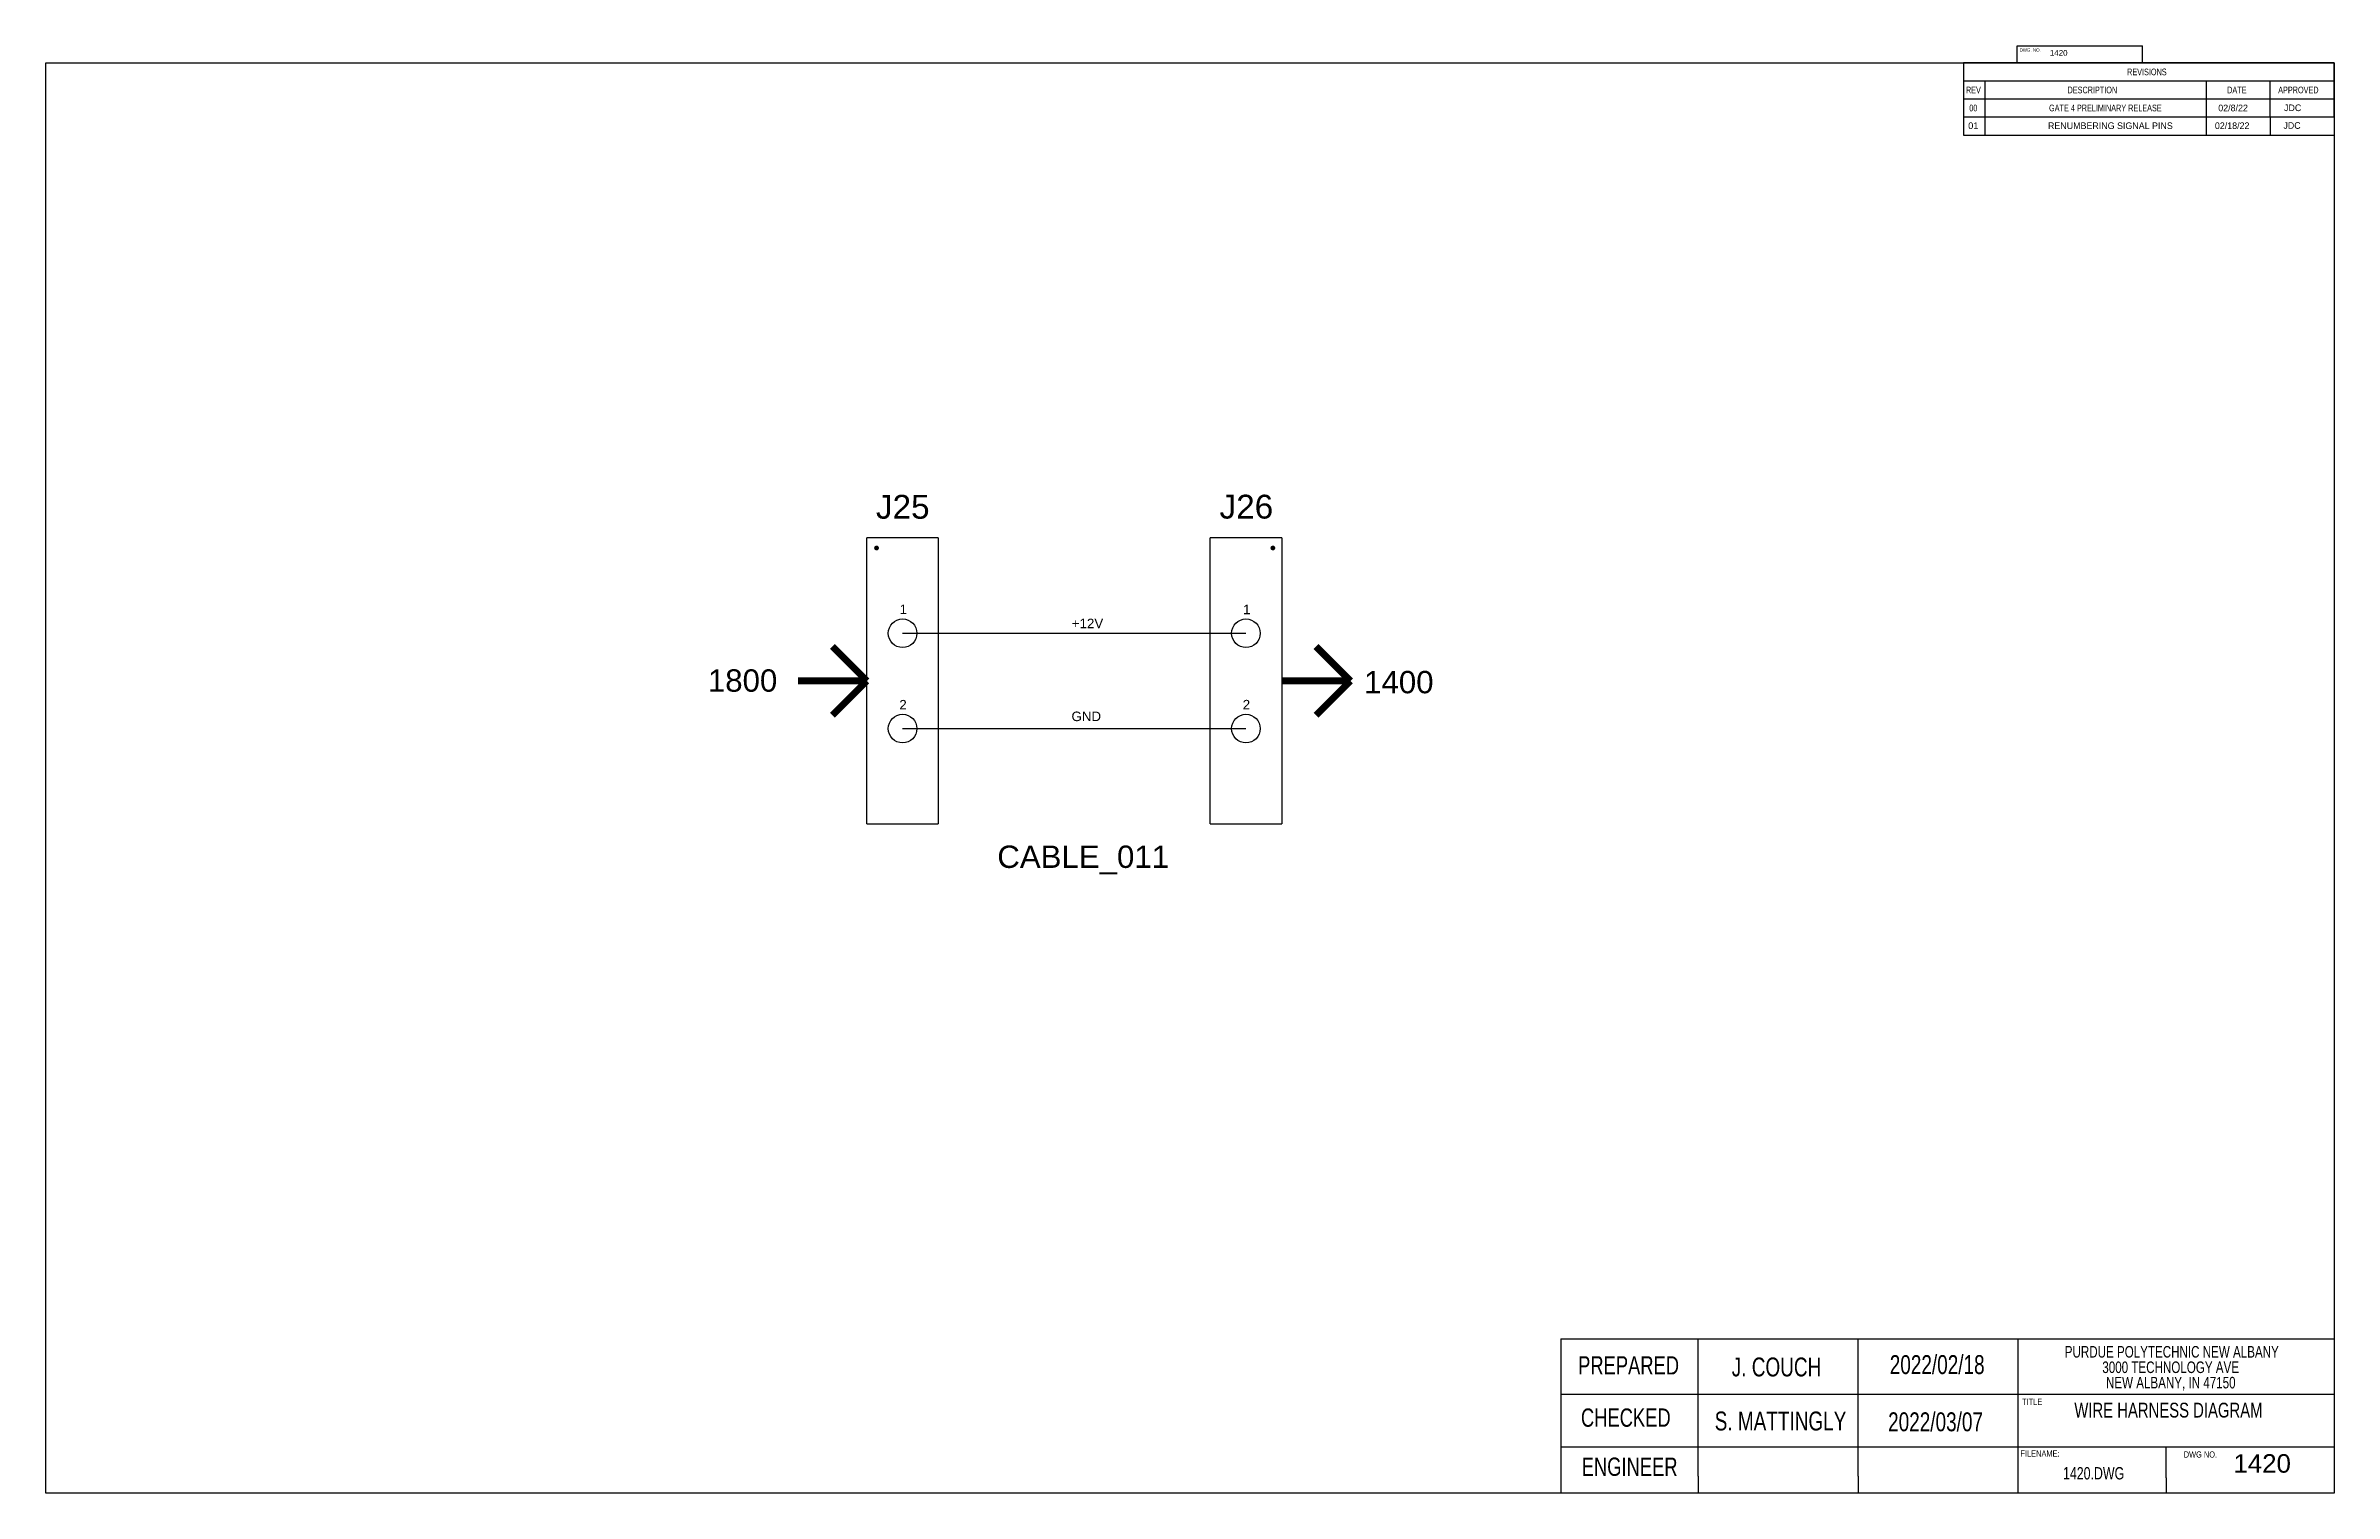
# Model space of a CAD drawing. Header units: inches. Extents: x 2.5 to 50.5, y 2.5 to 32.9.
import ezdxf

# ---------------------------------------------------------------- set-up
doc = ezdxf.new("R2010")
doc.units = ezdxf.units.IN
doc.header["$MEASUREMENT"] = 0
doc.layers.add('SLD-0', color=7, linetype='Continuous')
doc.styles.add('SLDTEXTSTYLE0', font='TXT', dxfattribs={"width": 0.75})
doc.styles.get("Standard").update_dxf_attribs({"font": 'arial.ttf'})

# ---------------------------------------------------------------- blocks, each defined once
blk = doc.blocks.new('SW_NOTE_0_8')
at = {"layer": 'SLD-0', "color": 0, "char_height": 0.125, "attachment_point": 2, "style": 'SLDTEXTSTYLE0'}
for s, insert in [('PURDUE POLYTECHNIC NEW ALBANY', (1.434, 0.161)), ('3000 TECHNOLOGY AVE', (1.422, -0.006)), ('NEW ALBANY, IN 47150', (1.423, -0.172))]:
    blk.add_mtext(s, dxfattribs=dict(at, insert=insert))
blk = doc.blocks.new('SW_TABLEANNOTATION_0')
at = {"color": 0, "linetype": 'Continuous', "lineweight": 25}
for p, q in [((0, 0), (0, -0.338)), ((0, 0), (0.4, 0)), ((0, 0), (0, -1.015)), ((6.955, 0), (0, 0)), ((0.4, 0), (4.55, 0)), ((4.55, 0), (5.75, 0)), ((5.75, 0), (6.955, 0)), ((6.955, 0), (6.955, -0.338)), ((6.955, -1.015), (6.955, 0)), ((0, -0.338), (0, -0.677)), ((0, -0.338), (0.4, -0.338)), ((0.4, -0.338), (0.4, -0.677)), ((0.4, -0.338), (4.55, -0.338)), ((4.55, -0.338), (4.55, -0.677)), ((4.55, -0.338), (5.75, -0.338)), ((5.75, -0.338), (5.75, -0.677)), ((5.75, -0.338), (6.955, -0.338)), ((6.955, -0.338), (6.955, -0.677)), ((0, -0.677), (0.4, -0.677)), ((0, -0.677), (0, -1.015)), ((0, -0.677), (6.955, -0.677)), ((0.4, -0.677), (4.55, -0.677)), ((0.4, -0.677), (0.4, -1.015)), ((4.55, -0.677), (5.75, -0.677)), ((4.55, -0.677), (4.55, -1.015)), ((5.75, -0.677), (6.955, -0.677)), ((5.75, -0.677), (5.75, -1.015)), ((6.955, -0.677), (6.955, -1.015)), ((0, -1.015), (0.4, -1.015)), ((0, -1.015), (6.955, -1.015)), ((0.4, -1.015), (4.55, -1.015)), ((4.55, -1.015), (5.75, -1.015)), ((5.75, -1.015), (6.955, -1.015))]:
    blk.add_line(p, q, dxfattribs=at)
at = {"color": 0, "linetype": 'Continuous', "lineweight": 18, "char_height": 0.125, "attachment_point": 1, "style": 'SLDTEXTSTYLE0'}
for s, insert in [('REVISIONS', (3.069, -0.107)), ('REV', (0.046, -0.446)), ('00', (0.108, -0.784)), ('GATE 4 PRELIMINARY RELEASE', (1.605, -0.784)), ('DESCRIPTION', (1.952, -0.446)), ('DATE', (4.946, -0.446)), ('APPROVED', (5.904, -0.446))]:
    blk.add_mtext(s, dxfattribs=dict(at, insert=insert))

msp = doc.modelspace()

# ---------------------------------------------------------------- linework, layer by layer
for p, q in [((2.5, 2.5), (2.5, 32.5)), ((2.5, 32.5), (50.5, 32.5)), ((50.5, 32.5), (50.5, 2.5)), ((42.724, 31.365), (42.724, 30.986)), ((43.172, 31.365), (43.172, 30.986)), ((47.811, 31.365), (47.811, 30.986)), ((49.153, 31.365), (49.153, 30.986)), ((42.724, 30.986), (50.5, 30.986)), ((21.221, 22.537), (19.721, 22.537)), ((19.721, 16.537), (19.721, 22.537)), ((28.423, 22.537), (26.923, 22.537)), ((26.923, 16.537), (26.923, 22.537)), ((19.721, 16.537), (21.221, 16.537)), ((26.923, 16.537), (28.423, 16.537)), ((34.278, 5.735), (34.278, 2.5)), ((40.638, 5.735), (50.5, 5.735)), ((50.5, 2.5), (2.5, 2.5)), ((37.156, 2.857), (37.156, 2.5)), ((40.515, 2.857), (40.515, 2.5)), ((46.972, 2.824), (46.972, 2.5)), ((50.5, 2.5), (50.5, 2.5))]:
    msp.add_line(p, q)
at = {"color": 1}
msp.add_line((20.471, 20.537), (27.673, 20.537), dxfattribs=at)
at = {"color": 18, "true_color": 0x000000}
msp.add_line((20.471, 18.537), (27.673, 18.537), dxfattribs=at)
at = {"const_width": 0.05}
for points in [[(19.9, 22.325, 1), (19.95, 22.325, 1)], [(28.213, 22.325, 1), (28.263, 22.325, 1)]]:
    msp.add_lwpolyline(points, format="xyb", close=True, dxfattribs=at)
for points in [[(21.221, 22.537), (21.221, 16.537)], [(28.423, 22.537), (28.423, 16.537)]]:
    msp.add_lwpolyline(points)
at = {"const_width": 0.144}
for points in [[(19.721, 19.537), (19, 20.258)], [(29.865, 19.537), (29.144, 20.258)], [(19.721, 19.537), (18.279, 19.537)], [(19.721, 19.537), (19, 18.816)], [(29.865, 19.537), (28.423, 19.537)], [(29.865, 19.537), (29.144, 18.816)]]:
    msp.add_lwpolyline(points, dxfattribs=at)
for centre in [(20.471, 20.537), (27.673, 20.537), (20.471, 18.537), (27.673, 18.537)]:
    msp.add_circle(centre, 0.3)
at = {"layer": 'SLD-0', "color": 7, "linetype": 'Continuous', "lineweight": 25}
for p, q in [((43.853, 32.5), (43.853, 32.858)), ((43.853, 32.858), (46.481, 32.858)), ((46.481, 32.5), (46.481, 32.858)), ((34.278, 5.735), (43.874, 5.735)), ((37.156, 2.857), (37.156, 5.735)), ((40.515, 2.857), (40.515, 5.735)), ((43.874, 2.5), (43.874, 5.735)), ((34.278, 4.581), (50.5, 4.581)), ((34.278, 3.471), (50.5, 3.471)), ((46.972, 2.824), (46.972, 3.471))]:
    msp.add_line(p, q, dxfattribs=at)

# ---------------------------------------------------------------- block references
at = {"color": 7, "linetype": 'Continuous', "lineweight": 18, "xscale": 1.118033988749895, "yscale": 1.118033988749895, "zscale": 1.118033988749895}
msp.add_blockref('SW_TABLEANNOTATION_0', (42.724, 32.5), dxfattribs=at)
at = {"layer": 'SLD-0', "xscale": 1.941207928188159, "yscale": 1.941207928188159, "zscale": 1.552966342550527}
msp.add_blockref('SW_NOTE_0_8', (44.309, 5.275), dxfattribs=at)

# ---------------------------------------------------------------- texts
for s, p in [('1800', (16.387, 19.311)), ('1400', (30.152, 19.278)), ('CABLE_011', (22.458, 15.615))]:
    msp.add_text(s, height=0.4687).set_placement(p)
at = {"attachment_point": 1}
for s, width, gutter_width, heights, insert, char_height in [('1420', 1.61993, 0.534, [0], (44.535, 32.769), 0.1195), ('01', 0.791, 3.481, [0], (42.822, 31.251), 0.1392), ('{\\Ftxt|c0;RENUMBERING SIGNAL PINS}', 3.04203, 3.481, [0.222], (44.496, 31.251), 0.13925), ('{\\Ftxt|c0;02/18/22}', 0.791, 3.481, [0], (47.997, 31.251), 0.13925), ('{\\Ftxt|c0;02/8/22}', 0.791, 3.481, [0], (48.068, 31.624), 0.13925), ('{\\Ftxt|c0;JDC}', 0.791, 3.481, [0], (49.434, 31.256), 0.13925), ('{\\Ftxt|c0;JDC}', 0.791, 3.481, [0], (49.447, 31.627), 0.13925), ('J25', 0.24175, 1, [0.204], (19.912, 23.439), 0.5), ('J26', 0.24175, 1, [0.204], (27.119, 23.442), 0.5), ('1', 0.1052, 1, [0], (20.409, 21.139), 0.2), ('1', 0.1052, 1, [0], (27.614, 21.137), 0.2), ('\\pxt1;+12V', 1.23567, 1, [0], (24.02, 20.843), 0.2), ('2', 0.1052, 1, [0], (20.403, 19.138), 0.2), ('\\pxt1;GND', 1.23567, 1, [0], (24.014, 18.894), 0.2), ('2', 0.1052, 1, [0], (27.606, 19.139), 0.2), ('1420', 1.89499, 0.625, [0], (48.385, 3.319), 0.3882)]:
    msp.add_mtext_dynamic_manual_height_columns(s, width=width, gutter_width=gutter_width, heights=heights, dxfattribs=dict(at, insert=insert, char_height=char_height))
at = {"layer": 'SLD-0', "style": 'SLDTEXTSTYLE0'}
for s, insert, char_height, attachment_point in [('DWG. NO.', (44.123, 32.807), 0.0746, 2), ('PREPARED', (35.699, 5.374), 0.3838, 2), ('TITLE', (44.164, 4.483), 0.1294, 2), ('WIRE HARNESS DIAGRAM', (47.022, 4.398), 0.31059, 2), ('CHECKED', (35.641, 4.278), 0.3838, 2), ('S. MATTINGLY', (38.886, 4.213), 0.39641, 2), ('FILENAME:', (44.329, 3.397), 0.1294, 2), ('DWG NO.', (47.344, 3.377), 0.1294, 1), ('ENGINEER', (35.721, 3.248), 0.3838, 2), ('1420.DWG', (45.453, 3.048), 0.2588, 2)]:
    msp.add_mtext(s, dxfattribs=dict(at, insert=insert, char_height=char_height, attachment_point=attachment_point))
at = {"layer": 'SLD-0', "char_height": 0.3964, "attachment_point": 2, "style": 'SLDTEXTSTYLE0'}
for s, insert, width in [('J. COUCH', (38.802, 5.346), 3.54431), ('2022/02/18', (42.172, 5.396), 2.52712), ('2022/03/07', (42.138, 4.196), 2.67577)]:
    msp.add_mtext(s, dxfattribs=dict(at, insert=insert, width=width))

doc.saveas('drawing.dxf')
